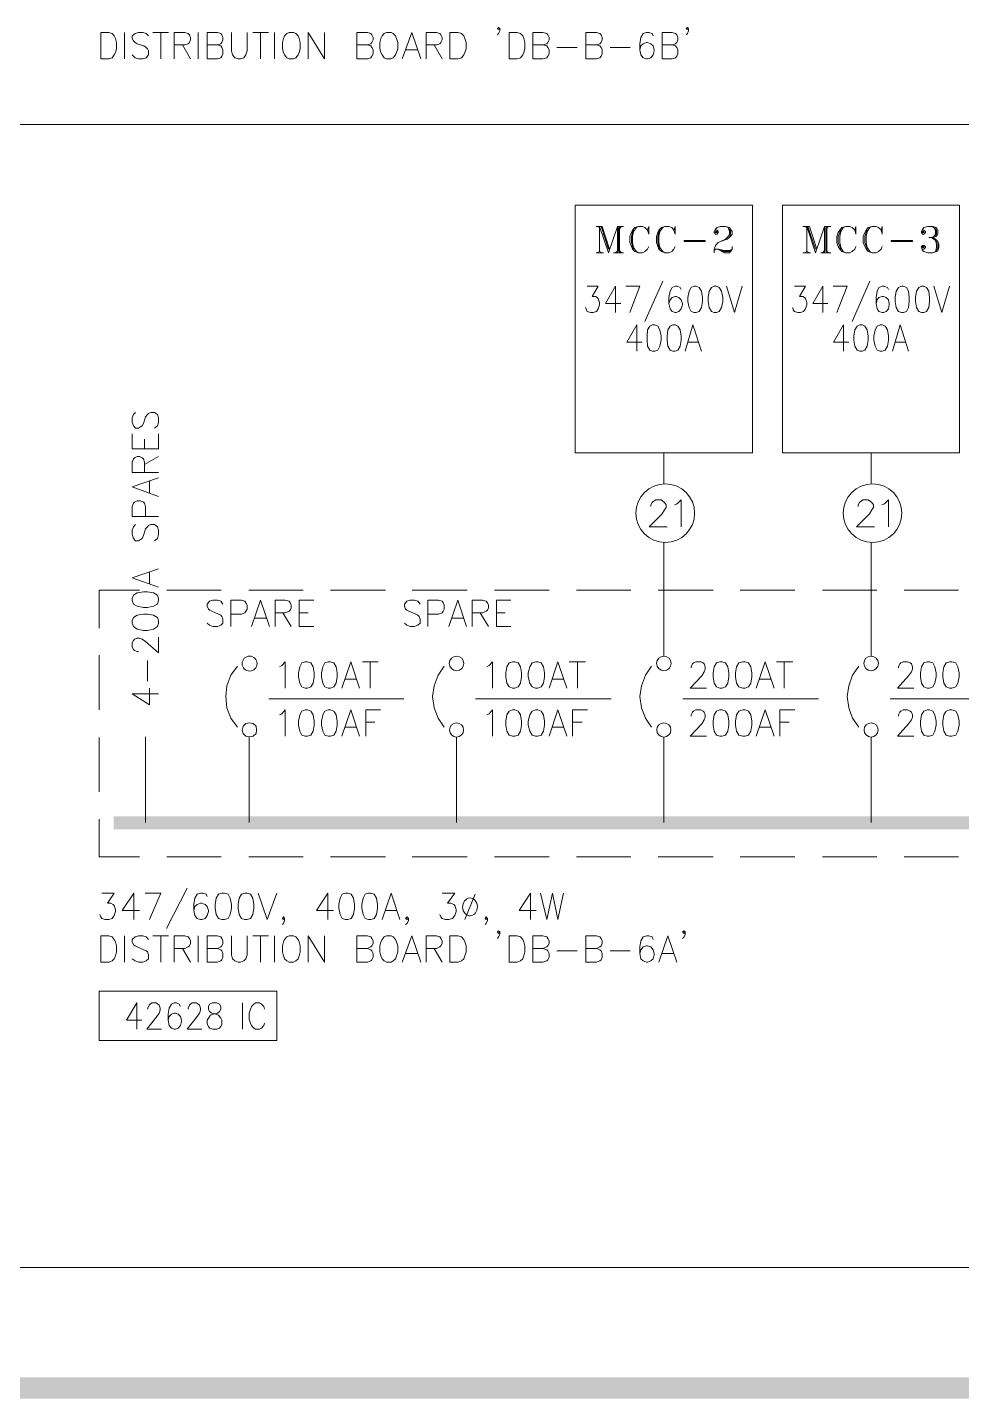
# Model space of a CAD drawing. Header units: inches. Extents: x 0.9 to 46, y 0.8 to 32.4.
# Drawn here: x 7.51 to 10.289, y 0.755 to 4.833 of the extents above; entities that cross this region are included whole.
import ezdxf

# ---------------------------------------------------------------- set-up
doc = ezdxf.new("R2010")
doc.units = ezdxf.units.IN
doc.header["$MEASUREMENT"] = 0
doc.layers.add('PDF_Geometry', color=7, linetype='Continuous')
doc.layers.add('PDF_Solid Fills', color=7, linetype='Continuous')

msp = doc.modelspace()

# ---------------------------------------------------------------- linework, layer by layer
at = {"layer": 'PDF_Geometry', "lineweight": 9}
for points in [[(7.7282, 4.7399), (7.7282, 4.8182), (7.7515, 4.8182), (7.7615, 4.8149), (7.7682, 4.8083), (7.7715, 4.7999), (7.7748, 4.7882), (7.7748, 4.7699), (7.7715, 4.7583), (7.7682, 4.7516), (7.7615, 4.7432), (7.7515, 4.7399)], [(8.2882, 4.8182), (8.2815, 4.8149), (8.2749, 4.8083), (8.2715, 4.7999), (8.2682, 4.7882), (8.2682, 4.7699), (8.2715, 4.7583), (8.2749, 4.7516), (8.2815, 4.7432), (8.2882, 4.7399), (8.3015, 4.7399), (8.3082, 4.7432), (8.3149, 4.7516), (8.3182, 4.7583), (8.3215, 4.7699), (8.3215, 4.7882), (8.3182, 4.7999), (8.3149, 4.8083), (8.3082, 4.8149), (8.3015, 4.8182)], [(8.5782, 4.8182), (8.5715, 4.8149), (8.5649, 4.8083), (8.5615, 4.7999), (8.5582, 4.7882), (8.5582, 4.7699), (8.5615, 4.7583), (8.5649, 4.7516), (8.5715, 4.7432), (8.5782, 4.7399), (8.5915, 4.7399), (8.5982, 4.7432), (8.6048, 4.7516), (8.6082, 4.7583), (8.6115, 4.7699), (8.6115, 4.7882), (8.6082, 4.7999), (8.6048, 4.8083), (8.5982, 4.8149), (8.5915, 4.8182)], [(8.7665, 4.7399), (8.7665, 4.8182), (8.7915, 4.8182), (8.8015, 4.8149), (8.8082, 4.8083), (8.8115, 4.7999), (8.8148, 4.7882), (8.8148, 4.7699), (8.8115, 4.7583), (8.8082, 4.7516), (8.8015, 4.7432), (8.7915, 4.7399)], [(8.9432, 4.7399), (8.9432, 4.8182), (8.9665, 4.8182), (8.9765, 4.8149), (8.9832, 4.8083), (8.9865, 4.7999), (8.9898, 4.7882), (8.9898, 4.7699), (8.9865, 4.7583), (8.9832, 4.7516), (8.9765, 4.7432), (8.9665, 4.7399)], [(9.6665, 3.5683), (9.1398, 3.5683), (9.1398, 4.3049), (9.6665, 4.3049)], [(10.2831, 3.5683), (9.7565, 3.5683), (9.7565, 4.3049), (10.2831, 4.3049)], [(9.5565, 4.2233), (9.5615, 4.2233), (9.5615, 4.2266), (9.5565, 4.2266)], [(10.1731, 4.2233), (10.1765, 4.2233), (10.1765, 4.2266), (10.1731, 4.2266)], [(9.5265, 4.1966), (9.4632, 4.1966), (9.4632, 4.1999), (9.5265, 4.1999)], [(10.1431, 4.1966), (10.0798, 4.1966), (10.0798, 4.1999), (10.1431, 4.1999)], [(10.1731, 4.1782), (10.1765, 4.1782), (10.1765, 4.1816), (10.1731, 4.1816)], [(9.4932, 4.0633), (9.4848, 4.0599), (9.4782, 4.0483), (9.4748, 4.0299), (9.4748, 4.0183), (9.4782, 3.9999), (9.4848, 3.9883), (9.4932, 3.9849), (9.4998, 3.9849), (9.5082, 3.9883), (9.5148, 3.9999), (9.5181, 4.0183), (9.5181, 4.0299), (9.5148, 4.0483), (9.5082, 4.0599), (9.4998, 4.0633)], [(9.5532, 4.0633), (9.5448, 4.0599), (9.5381, 4.0483), (9.5348, 4.0299), (9.5348, 4.0183), (9.5381, 3.9999), (9.5448, 3.9883), (9.5532, 3.9849), (9.5598, 3.9849), (9.5682, 3.9883), (9.5748, 3.9999), (9.5782, 4.0183), (9.5782, 4.0299), (9.5748, 4.0483), (9.5682, 4.0599), (9.5598, 4.0633)], [(10.1098, 4.0633), (10.1015, 4.0599), (10.0948, 4.0483), (10.0915, 4.0299), (10.0915, 4.0183), (10.0948, 3.9999), (10.1015, 3.9883), (10.1098, 3.9849), (10.1165, 3.9849), (10.1248, 3.9883), (10.1315, 3.9999), (10.1332, 4.0183), (10.1332, 4.0299), (10.1315, 4.0483), (10.1248, 4.0599), (10.1165, 4.0633)], [(10.1698, 4.0633), (10.1615, 4.0599), (10.1548, 4.0483), (10.1515, 4.0299), (10.1515, 4.0183), (10.1548, 3.9999), (10.1615, 3.9883), (10.1698, 3.9849), (10.1765, 3.9849), (10.1848, 3.9883), (10.1915, 3.9999), (10.1931, 4.0183), (10.1931, 4.0299), (10.1915, 4.0483), (10.1848, 4.0599), (10.1765, 4.0633)], [(9.3698, 3.9483), (9.3615, 3.9449), (9.3548, 3.9333), (9.3532, 3.9149), (9.3532, 3.9033), (9.3548, 3.8849), (9.3615, 3.8733), (9.3698, 3.8699), (9.3765, 3.8699), (9.3848, 3.8733), (9.3915, 3.8849), (9.3948, 3.9033), (9.3948, 3.9149), (9.3915, 3.9333), (9.3848, 3.9449), (9.3765, 3.9483)], [(9.4298, 3.9483), (9.4215, 3.9449), (9.4148, 3.9333), (9.4132, 3.9149), (9.4132, 3.9033), (9.4148, 3.8849), (9.4215, 3.8733), (9.4298, 3.8699), (9.4365, 3.8699), (9.4448, 3.8733), (9.4515, 3.8849), (9.4548, 3.9033), (9.4548, 3.9149), (9.4515, 3.9333), (9.4448, 3.9449), (9.4365, 3.9483)], [(9.9865, 3.9483), (9.9782, 3.9449), (9.9715, 3.9333), (9.9681, 3.9149), (9.9681, 3.9033), (9.9715, 3.8849), (9.9782, 3.8733), (9.9865, 3.8699), (9.9932, 3.8699), (10.0015, 3.8733), (10.0081, 3.8849), (10.0115, 3.9033), (10.0115, 3.9149), (10.0081, 3.9333), (10.0015, 3.9449), (9.9932, 3.9483)], [(10.0465, 3.9483), (10.0382, 3.9449), (10.0315, 3.9333), (10.0282, 3.9149), (10.0282, 3.9033), (10.0315, 3.8849), (10.0382, 3.8733), (10.0465, 3.8699), (10.0531, 3.8699), (10.0615, 3.8733), (10.0682, 3.8849), (10.0715, 3.9033), (10.0715, 3.9149), (10.0682, 3.9333), (10.0615, 3.9449), (10.0531, 3.9483)], [(7.8215, 3.1283), (7.8249, 3.1183), (7.8365, 3.1116), (7.8549, 3.1083), (7.8665, 3.1083), (7.8849, 3.1116), (7.8965, 3.1183), (7.8999, 3.1283), (7.8999, 3.1349), (7.8965, 3.1449), (7.8849, 3.1516), (7.8665, 3.1549), (7.8549, 3.1549), (7.8365, 3.1516), (7.8249, 3.1449), (7.8215, 3.1349)], [(7.8215, 3.0616), (7.8249, 3.0516), (7.8365, 3.0433), (7.8549, 3.0399), (7.8665, 3.0399), (7.8849, 3.0433), (7.8965, 3.0516), (7.8999, 3.0616), (7.8999, 3.0683), (7.8965, 3.0783), (7.8849, 3.0849), (7.8665, 3.0883), (7.8549, 3.0883), (7.8365, 3.0849), (7.8249, 3.0783), (7.8215, 3.0683)], [(8.3365, 2.9466), (8.3265, 2.9433), (8.3199, 2.9316), (8.3165, 2.9133), (8.3165, 2.9016), (8.3199, 2.8833), (8.3265, 2.8716), (8.3365, 2.8683), (8.3432, 2.8683), (8.3532, 2.8716), (8.3598, 2.8833), (8.3632, 2.9016), (8.3632, 2.9133), (8.3598, 2.9316), (8.3532, 2.9433), (8.3432, 2.9466)], [(8.4049, 2.9466), (8.3948, 2.9433), (8.3882, 2.9316), (8.3849, 2.9133), (8.3849, 2.9016), (8.3882, 2.8833), (8.3948, 2.8716), (8.4049, 2.8683), (8.4115, 2.8683), (8.4215, 2.8716), (8.4282, 2.8833), (8.4315, 2.9016), (8.4315, 2.9133), (8.4282, 2.9316), (8.4215, 2.9433), (8.4115, 2.9466)], [(8.9532, 2.9466), (8.9432, 2.9433), (8.9365, 2.9316), (8.9332, 2.9133), (8.9332, 2.9016), (8.9365, 2.8833), (8.9432, 2.8716), (8.9532, 2.8683), (8.9598, 2.8683), (8.9698, 2.8716), (8.9765, 2.8833), (8.9798, 2.9016), (8.9798, 2.9133), (8.9765, 2.9316), (8.9698, 2.9433), (8.9598, 2.9466)], [(9.0215, 2.9466), (9.0115, 2.9433), (9.0048, 2.9316), (8.9998, 2.9133), (8.9998, 2.9016), (9.0048, 2.8833), (9.0115, 2.8716), (9.0215, 2.8683), (9.0282, 2.8683), (9.0382, 2.8716), (9.0448, 2.8833), (9.0482, 2.9016), (9.0482, 2.9133), (9.0448, 2.9316), (9.0382, 2.9433), (9.0282, 2.9466)], [(9.5698, 2.9466), (9.5598, 2.9433), (9.5532, 2.9316), (9.5498, 2.9133), (9.5498, 2.9016), (9.5532, 2.8833), (9.5598, 2.8716), (9.5698, 2.8683), (9.5765, 2.8683), (9.5865, 2.8716), (9.5932, 2.8833), (9.5965, 2.9016), (9.5965, 2.9133), (9.5932, 2.9316), (9.5865, 2.9433), (9.5765, 2.9466)], [(9.6382, 2.9466), (9.6265, 2.9433), (9.6198, 2.9316), (9.6165, 2.9133), (9.6165, 2.9016), (9.6198, 2.8833), (9.6265, 2.8716), (9.6382, 2.8683), (9.6448, 2.8683), (9.6548, 2.8716), (9.6615, 2.8833), (9.6648, 2.9016), (9.6648, 2.9133), (9.6615, 2.9316), (9.6548, 2.9433), (9.6448, 2.9466)], [(10.1865, 2.9466), (10.1765, 2.9433), (10.1698, 2.9316), (10.1665, 2.9133), (10.1665, 2.9016), (10.1698, 2.8833), (10.1765, 2.8716), (10.1865, 2.8683), (10.1931, 2.8683), (10.2032, 2.8716), (10.2098, 2.8833), (10.2131, 2.9016), (10.2131, 2.9133), (10.2098, 2.9316), (10.2032, 2.9433), (10.1931, 2.9466)], [(10.2532, 2.9466), (10.2432, 2.9433), (10.2365, 2.9316), (10.2331, 2.9133), (10.2331, 2.9016), (10.2365, 2.8833), (10.2432, 2.8716), (10.2532, 2.8683), (10.2598, 2.8683), (10.2715, 2.8716), (10.2781, 2.8833), (10.2815, 2.9016), (10.2815, 2.9133), (10.2781, 2.9316), (10.2715, 2.9433), (10.2598, 2.9466)], [(8.3365, 2.8033), (8.3265, 2.7999), (8.3199, 2.7883), (8.3165, 2.77), (8.3165, 2.7583), (8.3199, 2.74), (8.3265, 2.7283), (8.3365, 2.7249), (8.3432, 2.7249), (8.3532, 2.7283), (8.3598, 2.74), (8.3632, 2.7583), (8.3632, 2.77), (8.3598, 2.7883), (8.3532, 2.7999), (8.3432, 2.8033)], [(8.4049, 2.8033), (8.3948, 2.7999), (8.3882, 2.7883), (8.3849, 2.77), (8.3849, 2.7583), (8.3882, 2.74), (8.3948, 2.7283), (8.4049, 2.7249), (8.4115, 2.7249), (8.4215, 2.7283), (8.4282, 2.74), (8.4315, 2.7583), (8.4315, 2.77), (8.4282, 2.7883), (8.4215, 2.7999), (8.4115, 2.8033)], [(8.9532, 2.8033), (8.9432, 2.7999), (8.9365, 2.7883), (8.9332, 2.77), (8.9332, 2.7583), (8.9365, 2.74), (8.9432, 2.7283), (8.9532, 2.7249), (8.9598, 2.7249), (8.9698, 2.7283), (8.9765, 2.74), (8.9798, 2.7583), (8.9798, 2.77), (8.9765, 2.7883), (8.9698, 2.7999), (8.9598, 2.8033)], [(9.0215, 2.8033), (9.0115, 2.7999), (9.0048, 2.7883), (8.9998, 2.77), (8.9998, 2.7583), (9.0048, 2.74), (9.0115, 2.7283), (9.0215, 2.7249), (9.0282, 2.7249), (9.0382, 2.7283), (9.0448, 2.74), (9.0482, 2.7583), (9.0482, 2.77), (9.0448, 2.7883), (9.0382, 2.7999), (9.0282, 2.8033)], [(9.5698, 2.8033), (9.5598, 2.7999), (9.5532, 2.7883), (9.5498, 2.77), (9.5498, 2.7583), (9.5532, 2.74), (9.5598, 2.7283), (9.5698, 2.7249), (9.5765, 2.7249), (9.5865, 2.7283), (9.5932, 2.74), (9.5965, 2.7583), (9.5965, 2.77), (9.5932, 2.7883), (9.5865, 2.7999), (9.5765, 2.8033)], [(9.6382, 2.8033), (9.6265, 2.7999), (9.6198, 2.7883), (9.6165, 2.77), (9.6165, 2.7583), (9.6198, 2.74), (9.6265, 2.7283), (9.6382, 2.7249), (9.6448, 2.7249), (9.6548, 2.7283), (9.6615, 2.74), (9.6648, 2.7583), (9.6648, 2.77), (9.6615, 2.7883), (9.6548, 2.7999), (9.6448, 2.8033)], [(10.1865, 2.8033), (10.1765, 2.7999), (10.1698, 2.7883), (10.1665, 2.77), (10.1665, 2.7583), (10.1698, 2.74), (10.1765, 2.7283), (10.1865, 2.7249), (10.1931, 2.7249), (10.2032, 2.7283), (10.2098, 2.74), (10.2131, 2.7583), (10.2131, 2.77), (10.2098, 2.7883), (10.2032, 2.7999), (10.1931, 2.8033)], [(10.2532, 2.8033), (10.2432, 2.7999), (10.2365, 2.7883), (10.2331, 2.77), (10.2331, 2.7583), (10.2365, 2.74), (10.2432, 2.7283), (10.2532, 2.7249), (10.2598, 2.7249), (10.2715, 2.7283), (10.2781, 2.74), (10.2815, 2.7583), (10.2815, 2.77), (10.2781, 2.7883), (10.2715, 2.7999), (10.2598, 2.8033)], [(8.1699, 2.765), (8.1599, 2.7633), (8.1515, 2.7549), (8.1482, 2.7433), (8.1515, 2.7333), (8.1599, 2.7249), (8.1699, 2.7233), (8.1815, 2.7249), (8.1898, 2.7333), (8.1915, 2.7433), (8.1898, 2.7549), (8.1815, 2.7633)], [(8.0882, 2.2583), (8.0782, 2.255), (8.0715, 2.2433), (8.0682, 2.225), (8.0682, 2.2133), (8.0715, 2.195), (8.0782, 2.1833), (8.0882, 2.18), (8.0965, 2.18), (8.1065, 2.1833), (8.1132, 2.195), (8.1165, 2.2133), (8.1165, 2.225), (8.1132, 2.2433), (8.1065, 2.255), (8.0965, 2.2583)], [(8.1565, 2.2583), (8.1465, 2.255), (8.1398, 2.2433), (8.1365, 2.225), (8.1365, 2.2133), (8.1398, 2.195), (8.1465, 2.1833), (8.1565, 2.18), (8.1632, 2.18), (8.1732, 2.1833), (8.1799, 2.195), (8.1832, 2.2133), (8.1832, 2.225), (8.1799, 2.2433), (8.1732, 2.255), (8.1632, 2.2583)], [(8.4565, 2.2583), (8.4465, 2.255), (8.4399, 2.2433), (8.4365, 2.225), (8.4365, 2.2133), (8.4399, 2.195), (8.4465, 2.1833), (8.4565, 2.18), (8.4632, 2.18), (8.4732, 2.1833), (8.4799, 2.195), (8.4832, 2.2133), (8.4832, 2.225), (8.4799, 2.2433), (8.4732, 2.255), (8.4632, 2.2583)], [(8.5249, 2.2583), (8.5148, 2.255), (8.5082, 2.2433), (8.5048, 2.225), (8.5048, 2.2133), (8.5082, 2.195), (8.5148, 2.1833), (8.5249, 2.18), (8.5315, 2.18), (8.5415, 2.1833), (8.5482, 2.195), (8.5515, 2.2133), (8.5515, 2.225), (8.5482, 2.2433), (8.5415, 2.255), (8.5315, 2.2583)], [(7.7282, 2.0533), (7.7282, 2.1316), (7.7515, 2.1316), (7.7615, 2.1283), (7.7682, 2.12), (7.7715, 2.1133), (7.7748, 2.1016), (7.7748, 2.0833), (7.7715, 2.0716), (7.7682, 2.0633), (7.7615, 2.0566), (7.7515, 2.0533)], [(8.2882, 2.1316), (8.2815, 2.1283), (8.2749, 2.12), (8.2715, 2.1133), (8.2682, 2.1016), (8.2682, 2.0833), (8.2715, 2.0716), (8.2749, 2.0633), (8.2815, 2.0566), (8.2882, 2.0533), (8.3015, 2.0533), (8.3082, 2.0566), (8.3149, 2.0633), (8.3182, 2.0716), (8.3215, 2.0833), (8.3215, 2.1016), (8.3182, 2.1133), (8.3149, 2.12), (8.3082, 2.1283), (8.3015, 2.1316)], [(8.5782, 2.1316), (8.5715, 2.1283), (8.5649, 2.12), (8.5615, 2.1133), (8.5582, 2.1016), (8.5582, 2.0833), (8.5615, 2.0716), (8.5649, 2.0633), (8.5715, 2.0566), (8.5782, 2.0533), (8.5915, 2.0533), (8.5982, 2.0566), (8.6048, 2.0633), (8.6082, 2.0716), (8.6115, 2.0833), (8.6115, 2.1016), (8.6082, 2.1133), (8.6048, 2.12), (8.5982, 2.1283), (8.5915, 2.1316)], [(8.7665, 2.0533), (8.7665, 2.1316), (8.7915, 2.1316), (8.8015, 2.1283), (8.8082, 2.12), (8.8115, 2.1133), (8.8148, 2.1016), (8.8148, 2.0833), (8.8115, 2.0716), (8.8082, 2.0633), (8.8015, 2.0566), (8.7915, 2.0533)], [(8.9432, 2.0533), (8.9432, 2.1316), (8.9665, 2.1316), (8.9765, 2.1283), (8.9832, 2.12), (8.9865, 2.1133), (8.9898, 2.1016), (8.9898, 2.0833), (8.9865, 2.0716), (8.9832, 2.0633), (8.9765, 2.0566), (8.9665, 2.0533)], [(7.7232, 1.9666), (8.2515, 1.9666), (8.2515, 1.82), (7.7232, 1.82)], [(8.0599, 1.9316), (8.0515, 1.9283), (8.0482, 1.9216), (8.0482, 1.9133), (8.0515, 1.9066), (8.0582, 1.9016), (8.0698, 1.8983), (8.0782, 1.895), (8.0848, 1.8866), (8.0882, 1.88), (8.0882, 1.8683), (8.0848, 1.8616), (8.0815, 1.8566), (8.0732, 1.8533), (8.0599, 1.8533), (8.0515, 1.8566), (8.0482, 1.8616), (8.0449, 1.8683), (8.0449, 1.88), (8.0482, 1.8866), (8.0549, 1.895), (8.0632, 1.8983), (8.0749, 1.9016), (8.0815, 1.9066), (8.0848, 1.9133), (8.0848, 1.9216), (8.0815, 1.9283), (8.0732, 1.9316)]]:
    msp.add_lwpolyline(points, close=True, dxfattribs=at)
for points in [[(7.7982, 4.8182), (7.7982, 4.7399)], [(7.8699, 4.8083), (7.8632, 4.8149), (7.8532, 4.8182), (7.8399, 4.8182), (7.8299, 4.8149), (7.8215, 4.8083), (7.8215, 4.7999), (7.8249, 4.7933), (7.8299, 4.7882), (7.8365, 4.7849), (7.8565, 4.7782), (7.8632, 4.7733), (7.8665, 4.7699), (7.8699, 4.7632), (7.8699, 4.7516), (7.8632, 4.7432), (7.8532, 4.7399), (7.8399, 4.7399), (7.8299, 4.7432), (7.8215, 4.7516)], [(7.8832, 4.8182), (7.9298, 4.8182)], [(7.9065, 4.8182), (7.9065, 4.7399)], [(7.9465, 4.7399), (7.9465, 4.8182), (7.9782, 4.8182), (7.9882, 4.8149), (7.9915, 4.8116), (7.9949, 4.8032), (7.9949, 4.7966), (7.9915, 4.7882), (7.9882, 4.7849), (7.9782, 4.7816), (7.9465, 4.7816)], [(8.0182, 4.8182), (8.0182, 4.7399)], [(8.0749, 4.7816), (8.0848, 4.7782), (8.0882, 4.7733), (8.0915, 4.7666), (8.0915, 4.7549), (8.0882, 4.7482), (8.0848, 4.7432), (8.0749, 4.7399), (8.0449, 4.7399), (8.0449, 4.8182), (8.0749, 4.8182), (8.0848, 4.8149), (8.0882, 4.8116), (8.0915, 4.8032), (8.0915, 4.7966), (8.0882, 4.7882), (8.0848, 4.7849), (8.0749, 4.7816), (8.0449, 4.7816)], [(8.1165, 4.8182), (8.1165, 4.7632), (8.1198, 4.7516), (8.1265, 4.7432), (8.1365, 4.7399), (8.1432, 4.7399), (8.1532, 4.7432), (8.1599, 4.7516), (8.1632, 4.7632), (8.1632, 4.8182)], [(8.1799, 4.8182), (8.2265, 4.8182)], [(8.2032, 4.8182), (8.2032, 4.7399)], [(8.2448, 4.8182), (8.2448, 4.7399)], [(8.3448, 4.7399), (8.3448, 4.8182), (8.3932, 4.7399), (8.3932, 4.8182)], [(8.5215, 4.7816), (8.5315, 4.7782), (8.5348, 4.7733), (8.5382, 4.7666), (8.5382, 4.7549), (8.5348, 4.7482), (8.5315, 4.7432), (8.5215, 4.7399), (8.4899, 4.7399), (8.4899, 4.8182), (8.5215, 4.8182), (8.5315, 4.8149), (8.5348, 4.8116), (8.5382, 4.8032), (8.5382, 4.7966), (8.5348, 4.7882), (8.5315, 4.7849), (8.5215, 4.7816), (8.4899, 4.7816)], [(8.6248, 4.7399), (8.6532, 4.8182), (8.6799, 4.7399)], [(8.6965, 4.7399), (8.6965, 4.8182), (8.7265, 4.8182), (8.7365, 4.8149), (8.7398, 4.8116), (8.7432, 4.8032), (8.7432, 4.7966), (8.7398, 4.7882), (8.7365, 4.7849), (8.7265, 4.7816), (8.6965, 4.7816)], [(8.9148, 4.8299), (8.9115, 4.8266), (8.9082, 4.8299), (8.9115, 4.8332), (8.9148, 4.8299), (8.9148, 4.8232), (8.9115, 4.8149), (8.9082, 4.8116)], [(9.0432, 4.7816), (9.0548, 4.7782), (9.0582, 4.7733), (9.0615, 4.7666), (9.0615, 4.7549), (9.0582, 4.7482), (9.0548, 4.7432), (9.0432, 4.7399), (9.0132, 4.7399), (9.0132, 4.8182), (9.0432, 4.8182), (9.0548, 4.8149), (9.0582, 4.8116), (9.0615, 4.8032), (9.0615, 4.7966), (9.0582, 4.7882), (9.0548, 4.7849), (9.0432, 4.7816), (9.0132, 4.7816)], [(9.2032, 4.7816), (9.2132, 4.7782), (9.2165, 4.7733), (9.2198, 4.7666), (9.2198, 4.7549), (9.2165, 4.7482), (9.2132, 4.7432), (9.2032, 4.7399), (9.1715, 4.7399), (9.1715, 4.8182), (9.2032, 4.8182), (9.2132, 4.8149), (9.2165, 4.8116), (9.2198, 4.8032), (9.2198, 4.7966), (9.2165, 4.7882), (9.2132, 4.7849), (9.2032, 4.7816), (9.1715, 4.7816)], [(9.3715, 4.8083), (9.3682, 4.8149), (9.3582, 4.8182), (9.3515, 4.8182), (9.3415, 4.8149), (9.3348, 4.8032), (9.3315, 4.7849), (9.3315, 4.7666), (9.3348, 4.7516), (9.3415, 4.7432), (9.3515, 4.7399), (9.3548, 4.7399), (9.3648, 4.7432), (9.3715, 4.7516), (9.3748, 4.7632), (9.3748, 4.7666), (9.3715, 4.7782), (9.3648, 4.7849), (9.3548, 4.7882), (9.3515, 4.7882), (9.3415, 4.7849), (9.3348, 4.7782), (9.3315, 4.7666)], [(9.4282, 4.7816), (9.4382, 4.7782), (9.4415, 4.7733), (9.4448, 4.7666), (9.4448, 4.7549), (9.4415, 4.7482), (9.4382, 4.7432), (9.4282, 4.7399), (9.3982, 4.7399), (9.3982, 4.8182), (9.4282, 4.8182), (9.4382, 4.8149), (9.4415, 4.8116), (9.4448, 4.8032), (9.4448, 4.7966), (9.4415, 4.7882), (9.4382, 4.7849), (9.4282, 4.7816), (9.3982, 4.7816)], [(9.4765, 4.8299), (9.4732, 4.8266), (9.4698, 4.8299), (9.4732, 4.8332), (9.4765, 4.8299), (9.4765, 4.8232), (9.4732, 4.8149), (9.4698, 4.8116)], [(7.9715, 4.7816), (7.9949, 4.7399)], [(8.7198, 4.7816), (8.7432, 4.7399)], [(9.0848, 4.7733), (9.1448, 4.7733)], [(9.2432, 4.7733), (9.3032, 4.7733)], [(8.6348, 4.7666), (8.6698, 4.7666)], [(10.6365, 4.1166), (10.6365, 4.5449), (7.4015, 4.5449)], [(9.2015, 4.2416), (9.2198, 4.2416), (9.2415, 4.1733)], [(9.2048, 4.2416), (9.2115, 4.2383)], [(9.2115, 4.1666), (9.2115, 4.2416), (9.2382, 4.1632), (9.2648, 4.2416), (9.2648, 4.1632)], [(9.2165, 4.2416), (9.2382, 4.1733)], [(9.2648, 4.2416), (9.2832, 4.2416)], [(9.2715, 4.2416), (9.2715, 4.1632)], [(9.2765, 4.2416), (9.2715, 4.2332)], [(9.2798, 4.2416), (9.2715, 4.2383)], [(9.3548, 4.2299), (9.3582, 4.2416), (9.3582, 4.2183), (9.3548, 4.2299), (9.3465, 4.2383), (9.3398, 4.2416), (9.3282, 4.2416), (9.3165, 4.2383), (9.3098, 4.2299), (9.3065, 4.2233), (9.3015, 4.2116), (9.3015, 4.1933), (9.3065, 4.1816), (9.3098, 4.1733), (9.3165, 4.1666), (9.3282, 4.1632), (9.3398, 4.1632), (9.3465, 4.1666), (9.3548, 4.1733), (9.3582, 4.1816)], [(9.3282, 4.2416), (9.3215, 4.2383), (9.3131, 4.2266), (9.3098, 4.2116), (9.3098, 4.1933), (9.3131, 4.1782), (9.3215, 4.1666), (9.3282, 4.1632)], [(9.4331, 4.2299), (9.4365, 4.2416), (9.4365, 4.2183), (9.4331, 4.2299), (9.4265, 4.2383), (9.4182, 4.2416), (9.4065, 4.2416), (9.3965, 4.2383), (9.3882, 4.2299), (9.3848, 4.2233), (9.3815, 4.2116), (9.3815, 4.1933), (9.3848, 4.1816), (9.3882, 4.1733), (9.3965, 4.1666), (9.4065, 4.1632), (9.4182, 4.1632), (9.4265, 4.1666), (9.4331, 4.1733), (9.4365, 4.1816)], [(9.4065, 4.2416), (9.3998, 4.2383), (9.3915, 4.2266), (9.3882, 4.2116), (9.3882, 4.1933), (9.3915, 4.1782), (9.3998, 4.1666), (9.4065, 4.1632)], [(9.5565, 4.2299), (9.5615, 4.2299), (9.5648, 4.2266), (9.5648, 4.2233), (9.5615, 4.2183), (9.5565, 4.2183), (9.5532, 4.2233), (9.5532, 4.2266), (9.5565, 4.2332), (9.5615, 4.2383), (9.5715, 4.2416), (9.5865, 4.2416), (9.5982, 4.2383), (9.6015, 4.2332), (9.6065, 4.2266), (9.6065, 4.2183), (9.6015, 4.2116), (9.5915, 4.2033), (9.5715, 4.1966), (9.5648, 4.1933), (9.5565, 4.1849), (9.5532, 4.1733), (9.5532, 4.1632)], [(9.5865, 4.2416), (9.5948, 4.2383), (9.5982, 4.2266), (9.5982, 4.2183), (9.5948, 4.2116), (9.5865, 4.2033), (9.5715, 4.1966)], [(9.8165, 4.2416), (9.8365, 4.2416), (9.8582, 4.1733)], [(9.8215, 4.2416), (9.8282, 4.2383)], [(9.8282, 4.1666), (9.8282, 4.2416), (9.8548, 4.1632), (9.8815, 4.2416), (9.8815, 4.1632)], [(9.8315, 4.2416), (9.8548, 4.1733)], [(9.8815, 4.2416), (9.8998, 4.2416)], [(9.8882, 4.2416), (9.8882, 4.1632)], [(9.8915, 4.2416), (9.8882, 4.2332)], [(9.8965, 4.2416), (9.8882, 4.2383)], [(9.9715, 4.2299), (9.9748, 4.2416), (9.9748, 4.2183), (9.9715, 4.2299), (9.9632, 4.2383), (9.9565, 4.2416), (9.9448, 4.2416), (9.9332, 4.2383), (9.9265, 4.2299), (9.9215, 4.2233), (9.9181, 4.2116), (9.9181, 4.1933), (9.9215, 4.1816), (9.9265, 4.1733), (9.9332, 4.1666), (9.9448, 4.1632), (9.9565, 4.1632), (9.9632, 4.1666), (9.9715, 4.1733), (9.9748, 4.1816)], [(9.9448, 4.2416), (9.9365, 4.2383), (9.9298, 4.2266), (9.9265, 4.2116), (9.9265, 4.1933), (9.9298, 4.1782), (9.9365, 4.1666), (9.9448, 4.1632)], [(10.0498, 4.2299), (10.0531, 4.2416), (10.0531, 4.2183), (10.0498, 4.2299), (10.0415, 4.2383), (10.0348, 4.2416), (10.0231, 4.2416), (10.0115, 4.2383), (10.0048, 4.2299), (10.0015, 4.2233), (9.9965, 4.2116), (9.9965, 4.1933), (10.0015, 4.1816), (10.0048, 4.1733), (10.0115, 4.1666), (10.0231, 4.1632), (10.0348, 4.1632), (10.0415, 4.1666), (10.0498, 4.1733), (10.0531, 4.1816)], [(10.0231, 4.2416), (10.0165, 4.2383), (10.0081, 4.2266), (10.0048, 4.2116), (10.0048, 4.1933), (10.0081, 4.1782), (10.0165, 4.1666), (10.0231, 4.1632)], [(10.1731, 4.2299), (10.1765, 4.2299), (10.1815, 4.2266), (10.1815, 4.2233), (10.1765, 4.2183), (10.1731, 4.2183), (10.1698, 4.2233), (10.1698, 4.2266), (10.1731, 4.2332), (10.1765, 4.2383), (10.1882, 4.2416), (10.2032, 4.2416), (10.2148, 4.2383), (10.2182, 4.2299), (10.2182, 4.2183), (10.2148, 4.2116), (10.2032, 4.2083)], [(10.1998, 4.2416), (10.2065, 4.2383), (10.2115, 4.2299), (10.2115, 4.2183), (10.2065, 4.2116), (10.1998, 4.2083), (10.2065, 4.2033), (10.2115, 4.1999), (10.2148, 4.1883), (10.2148, 4.1782), (10.2115, 4.1666), (10.2032, 4.1632)], [(9.2682, 4.2383), (9.2682, 4.1666)], [(9.3131, 4.2299), (9.3098, 4.2233), (9.3065, 4.2116), (9.3065, 4.1933), (9.3098, 4.1816), (9.3131, 4.1733)], [(9.3915, 4.2299), (9.3882, 4.2233), (9.3848, 4.2116), (9.3848, 4.1933), (9.3882, 4.1816), (9.3915, 4.1733)], [(9.5982, 4.2332), (9.6015, 4.2266), (9.6015, 4.2183), (9.5982, 4.2116)], [(9.8848, 4.2383), (9.8848, 4.1666)], [(9.9298, 4.2299), (9.9265, 4.2233), (9.9215, 4.2116), (9.9215, 4.1933), (9.9265, 4.1816), (9.9298, 4.1733)], [(10.0081, 4.2299), (10.0048, 4.2233), (10.0015, 4.2116), (10.0015, 4.1933), (10.0048, 4.1816), (10.0081, 4.1733)], [(10.1915, 4.2083), (10.2032, 4.2083), (10.2115, 4.2033), (10.2182, 4.1966), (10.2215, 4.1883), (10.2215, 4.1782), (10.2182, 4.1699), (10.2148, 4.1666), (10.2032, 4.1632), (10.1882, 4.1632), (10.1765, 4.1666), (10.1731, 4.1699), (10.1698, 4.1782), (10.1698, 4.1816), (10.1731, 4.1849), (10.1765, 4.1849), (10.1815, 4.1816), (10.1815, 4.1782), (10.1765, 4.1733), (10.1731, 4.1733)], [(10.2115, 4.2383), (10.2148, 4.2299), (10.2148, 4.2183), (10.2115, 4.2116)], [(9.2015, 4.1632), (9.2232, 4.1632)], [(9.2048, 4.1632), (9.2115, 4.1666), (9.2198, 4.1632)], [(9.2532, 4.1632), (9.2832, 4.1632)], [(9.2648, 4.1666), (9.2565, 4.1632)], [(9.2648, 4.1699), (9.2615, 4.1632)], [(9.2715, 4.1699), (9.2765, 4.1632)], [(9.2715, 4.1666), (9.2798, 4.1632)], [(9.5532, 4.1699), (9.5565, 4.1733), (9.5648, 4.1733), (9.5832, 4.1699), (9.5982, 4.1699), (9.6065, 4.1733)], [(9.6065, 4.1816), (9.6065, 4.1733), (9.6015, 4.1666), (9.5982, 4.1632), (9.5832, 4.1632), (9.5648, 4.1733), (9.5832, 4.1666), (9.5982, 4.1666), (9.6015, 4.1699)], [(9.8165, 4.1632), (9.8398, 4.1632)], [(9.8215, 4.1632), (9.8282, 4.1666), (9.8365, 4.1632)], [(9.8698, 4.1632), (9.8998, 4.1632)], [(9.8815, 4.1666), (9.8732, 4.1632)], [(9.8815, 4.1699), (9.8765, 4.1632)], [(9.8882, 4.1699), (9.8915, 4.1632)], [(9.8882, 4.1666), (9.8965, 4.1632)], [(10.2148, 4.1966), (10.2182, 4.1883), (10.2182, 4.1782), (10.2148, 4.1699)], [(9.1748, 4.0633), (9.2081, 4.0633), (9.1898, 4.0333), (9.1999, 4.0333), (9.2048, 4.0299), (9.2081, 4.0266), (9.2115, 4.0149), (9.2115, 4.0083), (9.2081, 3.9966), (9.2032, 3.9883), (9.1932, 3.9849), (9.1848, 3.9849), (9.1748, 3.9883), (9.1732, 3.9933), (9.1698, 3.9999)], [(9.2598, 3.9849), (9.2598, 4.0633), (9.2298, 4.0116), (9.2748, 4.0116)], [(9.3015, 3.9849), (9.3315, 4.0633), (9.2898, 4.0633)], [(9.3998, 4.0783), (9.3465, 3.9583)], [(9.4548, 4.0533), (9.4515, 4.0599), (9.4432, 4.0633), (9.4365, 4.0633), (9.4282, 4.0599), (9.4215, 4.0483), (9.4182, 4.0299), (9.4182, 4.0116), (9.4215, 3.9966), (9.4282, 3.9883), (9.4365, 3.9849), (9.4398, 3.9849), (9.4482, 3.9883), (9.4548, 3.9966), (9.4582, 4.0083), (9.4582, 4.0116), (9.4548, 4.0232), (9.4482, 4.0299), (9.4398, 4.0333), (9.4365, 4.0333), (9.4282, 4.0299), (9.4215, 4.0232), (9.4182, 4.0116)], [(9.5898, 4.0633), (9.6132, 3.9849), (9.6365, 4.0633)], [(9.7915, 4.0633), (9.8248, 4.0633), (9.8065, 4.0333), (9.8165, 4.0333), (9.8215, 4.0299), (9.8248, 4.0266), (9.8282, 4.0149), (9.8282, 4.0083), (9.8248, 3.9966), (9.8182, 3.9883), (9.8098, 3.9849), (9.8015, 3.9849), (9.7915, 3.9883), (9.7882, 3.9933), (9.7865, 3.9999)], [(9.8765, 3.9849), (9.8765, 4.0633), (9.8465, 4.0116), (9.8915, 4.0116)], [(9.9181, 3.9849), (9.9481, 4.0633), (9.9065, 4.0633)], [(10.0165, 4.0783), (9.9632, 3.9583)], [(10.0715, 4.0533), (10.0682, 4.0599), (10.0581, 4.0633), (10.0531, 4.0633), (10.0431, 4.0599), (10.0382, 4.0483), (10.0348, 4.0299), (10.0348, 4.0116), (10.0382, 3.9966), (10.0431, 3.9883), (10.0531, 3.9849), (10.0565, 3.9849), (10.0648, 3.9883), (10.0715, 3.9966), (10.0731, 4.0083), (10.0731, 4.0116), (10.0715, 4.0232), (10.0648, 4.0299), (10.0565, 4.0333), (10.0531, 4.0333), (10.0431, 4.0299), (10.0382, 4.0232), (10.0348, 4.0116)], [(10.2065, 4.0633), (10.2298, 3.9849), (10.2532, 4.0633)], [(9.3232, 3.8699), (9.3232, 3.9483), (9.2932, 3.8966), (9.3382, 3.8966)], [(9.4665, 3.8699), (9.4898, 3.9483), (9.5148, 3.8699)], [(9.9381, 3.8699), (9.9381, 3.9483), (9.9082, 3.8966), (9.9531, 3.8966)], [(10.0832, 3.8699), (10.1065, 3.9483), (10.1315, 3.8699)], [(9.4748, 3.8966), (9.5048, 3.8966)], [(10.0915, 3.8966), (10.1215, 3.8966)], [(7.8315, 3.6883), (7.8249, 3.6816), (7.8215, 3.6716), (7.8215, 3.6583), (7.8249, 3.6483), (7.8315, 3.6416), (7.8399, 3.6416), (7.8465, 3.6449), (7.8515, 3.6483), (7.8549, 3.6549), (7.8615, 3.6749), (7.8665, 3.6816), (7.8699, 3.6849), (7.8765, 3.6883), (7.8882, 3.6883), (7.8965, 3.6816), (7.8999, 3.6716), (7.8999, 3.6583), (7.8965, 3.6483), (7.8882, 3.6416)], [(7.8999, 3.6249), (7.8999, 3.5799), (7.8215, 3.5799), (7.8215, 3.6249)], [(7.8582, 3.5799), (7.8582, 3.6083)], [(7.8999, 3.5099), (7.8215, 3.5099), (7.8215, 3.5399), (7.8249, 3.5499), (7.8282, 3.5533), (7.8365, 3.5566), (7.8432, 3.5566), (7.8515, 3.5533), (7.8549, 3.5499), (7.8582, 3.5399), (7.8582, 3.5099)], [(7.8582, 3.5333), (7.8999, 3.5566)], [(9.4032, 3.4766), (9.4032, 3.5683)], [(10.0198, 3.4766), (10.0198, 3.5683)], [(7.8999, 3.4383), (7.8215, 3.4666), (7.8999, 3.4933)], [(7.8732, 3.4483), (7.8732, 3.4833)], [(9.3648, 3.4083), (9.3648, 3.4133), (9.3682, 3.4199), (9.3715, 3.4233), (9.3798, 3.4283), (9.3948, 3.4283), (9.4015, 3.4233), (9.4048, 3.4199), (9.4098, 3.4133), (9.4098, 3.4049), (9.4048, 3.3983), (9.3982, 3.3866), (9.3598, 3.3483), (9.4132, 3.3483)], [(9.4348, 3.4133), (9.4432, 3.4166), (9.4548, 3.4283), (9.4548, 3.3483)], [(9.9815, 3.4083), (9.9815, 3.4133), (9.9848, 3.4199), (9.9881, 3.4233), (9.9965, 3.4283), (10.0115, 3.4283), (10.0182, 3.4233), (10.0215, 3.4199), (10.0265, 3.4133), (10.0265, 3.4049), (10.0215, 3.3983), (10.0148, 3.3866), (9.9765, 3.3483), (10.0298, 3.3483)], [(10.0515, 3.4133), (10.0598, 3.4166), (10.0715, 3.4283), (10.0715, 3.3483)], [(7.8999, 3.3783), (7.8215, 3.3783), (7.8215, 3.4083), (7.8249, 3.4183), (7.8282, 3.4216), (7.8365, 3.4249), (7.8465, 3.4249), (7.8549, 3.4216), (7.8582, 3.4183), (7.8615, 3.4083), (7.8615, 3.3783)], [(7.8315, 3.3549), (7.8249, 3.3483), (7.8215, 3.3383), (7.8215, 3.3249), (7.8249, 3.3133), (7.8315, 3.3066), (7.8399, 3.3066), (7.8465, 3.3099), (7.8515, 3.3133), (7.8549, 3.3216), (7.8615, 3.3416), (7.8665, 3.3483), (7.8699, 3.3516), (7.8765, 3.3549), (7.8882, 3.3549), (7.8965, 3.3483), (7.8999, 3.3383), (7.8999, 3.3249), (7.8965, 3.3133), (7.8882, 3.3066)], [(9.4032, 2.9633), (9.4032, 3.3016)], [(10.0198, 2.9633), (10.0198, 3.3016)], [(7.8999, 3.1683), (7.8215, 3.1966), (7.8999, 3.2233)], [(7.8732, 3.1783), (7.8732, 3.2133)], [(7.8432, 3.1599), (7.7232, 3.1599), (7.7232, 3.0466)], [(8.0865, 3.1599), (7.9249, 3.1599)], [(8.3298, 3.1599), (8.1682, 3.1599)], [(8.5748, 3.1599), (8.4115, 3.1599)], [(8.8182, 3.1599), (8.6548, 3.1599)], [(9.0615, 3.1599), (8.8998, 3.1599)], [(9.3049, 3.1599), (9.1432, 3.1599)], [(9.5498, 3.1599), (9.3865, 3.1599)], [(9.7932, 3.1599), (9.6298, 3.1599)], [(10.0365, 3.1599), (9.8748, 3.1599)], [(10.2798, 3.1599), (10.1182, 3.1599)], [(8.0915, 3.1183), (8.0848, 3.1266), (8.0749, 3.1299), (8.0615, 3.1299), (8.0515, 3.1266), (8.0449, 3.1183), (8.0449, 3.1116), (8.0482, 3.1033), (8.0515, 3.0999), (8.0582, 3.0966), (8.0782, 3.0883), (8.0848, 3.0849), (8.0882, 3.0816), (8.0915, 3.0733), (8.0915, 3.0616), (8.0848, 3.0549), (8.0749, 3.0516), (8.0615, 3.0516), (8.0515, 3.0549), (8.0449, 3.0616)], [(8.1149, 3.0516), (8.1149, 3.1299), (8.1465, 3.1299), (8.1565, 3.1266), (8.1599, 3.1216), (8.1632, 3.1149), (8.1632, 3.1033), (8.1599, 3.0966), (8.1565, 3.0916), (8.1465, 3.0883), (8.1149, 3.0883)], [(8.1765, 3.0516), (8.2032, 3.1299), (8.2299, 3.0516)], [(8.2465, 3.0516), (8.2465, 3.1299), (8.2765, 3.1299), (8.2882, 3.1266), (8.2915, 3.1216), (8.2948, 3.1149), (8.2948, 3.1066), (8.2915, 3.0999), (8.2882, 3.0966), (8.2765, 3.0916), (8.2465, 3.0916)], [(8.3615, 3.0516), (8.3182, 3.0516), (8.3182, 3.1299), (8.3615, 3.1299)], [(8.6782, 3.1183), (8.6715, 3.1266), (8.6615, 3.1299), (8.6482, 3.1299), (8.6382, 3.1266), (8.6315, 3.1183), (8.6315, 3.1116), (8.6348, 3.1033), (8.6382, 3.0999), (8.6449, 3.0966), (8.6649, 3.0883), (8.6715, 3.0849), (8.6748, 3.0816), (8.6782, 3.0733), (8.6782, 3.0616), (8.6715, 3.0549), (8.6615, 3.0516), (8.6482, 3.0516), (8.6382, 3.0549), (8.6315, 3.0616)], [(8.7015, 3.0516), (8.7015, 3.1299), (8.7332, 3.1299), (8.7432, 3.1266), (8.7465, 3.1216), (8.7499, 3.1149), (8.7499, 3.1033), (8.7465, 3.0966), (8.7432, 3.0916), (8.7332, 3.0883), (8.7015, 3.0883)], [(8.7632, 3.0516), (8.7899, 3.1299), (8.8165, 3.0516)], [(8.8332, 3.0516), (8.8332, 3.1299), (8.8632, 3.1299), (8.8748, 3.1266), (8.8782, 3.1216), (8.8815, 3.1149), (8.8815, 3.1066), (8.8782, 3.0999), (8.8748, 3.0966), (8.8632, 3.0916), (8.8332, 3.0916)], [(8.9482, 3.0516), (8.9049, 3.0516), (8.9049, 3.1299), (8.9482, 3.1299)], [(8.1865, 3.0766), (8.2199, 3.0766)], [(8.2698, 3.0916), (8.2948, 3.0516)], [(8.3182, 3.0916), (8.3448, 3.0916)], [(8.7732, 3.0766), (8.8065, 3.0766)], [(8.8565, 3.0916), (8.8815, 3.0516)], [(8.9049, 3.0916), (8.9315, 3.0916)], [(7.8399, 2.9766), (7.8365, 2.9766), (7.8282, 2.9799), (7.8249, 2.9833), (7.8215, 2.99), (7.8215, 3.0033), (7.8249, 3.0099), (7.8282, 3.0133), (7.8365, 3.0166), (7.8432, 3.0166), (7.8515, 3.0133), (7.8615, 3.0066), (7.8999, 2.9733), (7.8999, 3.0199)], [(7.7232, 2.9666), (7.7232, 2.8033)], [(7.8665, 2.8883), (7.8665, 2.9499)], [(8.2598, 2.9316), (8.2665, 2.935), (8.2765, 2.9466), (8.2765, 2.8683)], [(8.4448, 2.8683), (8.4715, 2.9466), (8.4982, 2.8683)], [(8.5065, 2.9466), (8.5532, 2.9466)], [(8.5298, 2.9466), (8.5298, 2.8683)], [(8.8765, 2.9316), (8.8832, 2.935), (8.8932, 2.9466), (8.8932, 2.8683)], [(9.0615, 2.8683), (9.0882, 2.9466), (9.1148, 2.8683)], [(9.1215, 2.9466), (9.1698, 2.9466)], [(9.1465, 2.9466), (9.1465, 2.8683)], [(9.4848, 2.9283), (9.4848, 2.9316), (9.4882, 2.9399), (9.4915, 2.9433), (9.4982, 2.9466), (9.5132, 2.9466), (9.5198, 2.9433), (9.5232, 2.9399), (9.5265, 2.9316), (9.5265, 2.9249), (9.5232, 2.9166), (9.5165, 2.905), (9.4815, 2.8683), (9.5298, 2.8683)], [(9.6781, 2.8683), (9.7048, 2.9466), (9.7315, 2.8683)], [(9.7382, 2.9466), (9.7865, 2.9466)], [(9.7615, 2.9466), (9.7615, 2.8683)], [(10.1015, 2.9283), (10.1015, 2.9316), (10.1048, 2.9399), (10.1081, 2.9433), (10.1148, 2.9466), (10.1281, 2.9466), (10.1365, 2.9433), (10.1398, 2.9399), (10.1431, 2.9316), (10.1431, 2.9249), (10.1398, 2.9166), (10.1315, 2.905), (10.0982, 2.8683), (10.1465, 2.8683)], [(8.1349, 2.9333), (8.1149, 2.9066), (8.1032, 2.875), (8.0998, 2.8433), (8.1032, 2.8099), (8.1149, 2.7783), (8.1349, 2.7516)], [(8.7499, 2.9333), (8.7315, 2.9066), (8.7198, 2.875), (8.7149, 2.8433), (8.7198, 2.8099), (8.7315, 2.7783), (8.7499, 2.7516)], [(9.3665, 2.9333), (9.3481, 2.9066), (9.3365, 2.875), (9.3315, 2.8433), (9.3365, 2.8099), (9.3481, 2.7783), (9.3665, 2.7516)], [(9.9832, 2.9333), (9.9648, 2.9066), (9.9531, 2.875), (9.9481, 2.8433), (9.9531, 2.8099), (9.9648, 2.7783), (9.9832, 2.7516)], [(7.8999, 2.8516), (7.8215, 2.8516), (7.8732, 2.8183), (7.8732, 2.8683)], [(8.4549, 2.8949), (8.4882, 2.8949)], [(9.0715, 2.8949), (9.1048, 2.8949)], [(9.6882, 2.8949), (9.7215, 2.8949)], [(8.2282, 2.8366), (8.6299, 2.8366)], [(8.8432, 2.8366), (9.2465, 2.8366)], [(9.4598, 2.8366), (9.8631, 2.8366)], [(10.0765, 2.8366), (10.4798, 2.8366)], [(8.2598, 2.7883), (8.2665, 2.7916), (8.2765, 2.8033), (8.2765, 2.7249)], [(8.4448, 2.7249), (8.4715, 2.8033), (8.4982, 2.7249)], [(8.5165, 2.7249), (8.5165, 2.8033), (8.5599, 2.8033)], [(8.8765, 2.7883), (8.8832, 2.7916), (8.8932, 2.8033), (8.8932, 2.7249)], [(9.0615, 2.7249), (9.0882, 2.8033), (9.1148, 2.7249)], [(9.1315, 2.7249), (9.1315, 2.8033), (9.1765, 2.8033)], [(9.4848, 2.7849), (9.4848, 2.7883), (9.4882, 2.7966), (9.4915, 2.7999), (9.4982, 2.8033), (9.5132, 2.8033), (9.5198, 2.7999), (9.5232, 2.7966), (9.5265, 2.7883), (9.5265, 2.7816), (9.5232, 2.7733), (9.5165, 2.7616), (9.4815, 2.7249), (9.5298, 2.7249)], [(9.6781, 2.7249), (9.7048, 2.8033), (9.7315, 2.7249)], [(9.7481, 2.7249), (9.7481, 2.8033), (9.7932, 2.8033)], [(10.1015, 2.7849), (10.1015, 2.7883), (10.1048, 2.7966), (10.1081, 2.7999), (10.1148, 2.8033), (10.1281, 2.8033), (10.1365, 2.7999), (10.1398, 2.7966), (10.1431, 2.7883), (10.1431, 2.7816), (10.1398, 2.7733), (10.1315, 2.7616), (10.0982, 2.7249), (10.1465, 2.7249)], [(8.4549, 2.7516), (8.4882, 2.7516)], [(8.5165, 2.7666), (8.5432, 2.7666)], [(9.0715, 2.7516), (9.1048, 2.7516)], [(9.1315, 2.7666), (9.1598, 2.7666)], [(9.6882, 2.7516), (9.7215, 2.7516)], [(9.7481, 2.7666), (9.7765, 2.7666)], [(7.7232, 2.7216), (7.7232, 2.56)], [(7.8615, 2.7233), (7.8615, 2.4683)], [(8.1699, 2.7233), (8.1699, 2.4683)], [(8.7865, 2.7233), (8.7865, 2.4683)], [(9.4032, 2.7233), (9.4032, 2.4683)], [(10.0198, 2.7233), (10.0198, 2.4683)], [(7.7232, 2.4783), (7.7232, 2.3666), (7.8432, 2.3666)], [(7.9249, 2.3666), (8.0865, 2.3666)], [(8.1682, 2.3666), (8.3298, 2.3666)], [(8.4115, 2.3666), (8.5748, 2.3666)], [(8.6548, 2.3666), (8.8182, 2.3666)], [(8.8998, 2.3666), (9.0615, 2.3666)], [(9.1432, 2.3666), (9.3049, 2.3666)], [(9.3865, 2.3666), (9.5498, 2.3666)], [(9.6298, 2.3666), (9.7932, 2.3666)], [(9.8748, 2.3666), (10.0365, 2.3666)], [(10.1182, 2.3666), (10.2798, 2.3666)], [(7.7315, 2.2583), (7.7682, 2.2583), (7.7482, 2.2283), (7.7582, 2.2283), (7.7649, 2.225), (7.7682, 2.2216), (7.7715, 2.21), (7.7715, 2.2033), (7.7682, 2.1916), (7.7615, 2.1833), (7.7515, 2.18), (7.7415, 2.18), (7.7315, 2.1833), (7.7282, 2.1883), (7.7248, 2.195)], [(7.8265, 2.18), (7.8265, 2.2583), (7.7915, 2.2066), (7.8432, 2.2066)], [(7.8732, 2.18), (7.9065, 2.2583), (7.8598, 2.2583)], [(7.9848, 2.2733), (7.9232, 2.1533)], [(8.0449, 2.2483), (8.0415, 2.255), (8.0315, 2.2583), (8.0249, 2.2583), (8.0148, 2.255), (8.0082, 2.2433), (8.0049, 2.225), (8.0049, 2.2066), (8.0082, 2.1916), (8.0148, 2.1833), (8.0249, 2.18), (8.0282, 2.18), (8.0382, 2.1833), (8.0449, 2.1916), (8.0482, 2.2033), (8.0482, 2.2066), (8.0449, 2.2183), (8.0382, 2.225), (8.0282, 2.2283), (8.0249, 2.2283), (8.0148, 2.225), (8.0082, 2.2183), (8.0049, 2.2066)], [(8.1965, 2.2583), (8.2232, 2.18), (8.2515, 2.2583)], [(8.4032, 2.18), (8.4032, 2.2583), (8.3699, 2.2066), (8.4199, 2.2066)], [(8.5649, 2.18), (8.5915, 2.2583), (8.6182, 2.18)], [(8.7432, 2.2583), (8.7815, 2.2583), (8.7598, 2.2283), (8.7699, 2.2283), (8.7782, 2.225), (8.7815, 2.2216), (8.7849, 2.21), (8.7849, 2.2033), (8.7815, 2.1916), (8.7748, 2.1833), (8.7632, 2.18), (8.7532, 2.18), (8.7432, 2.1833), (8.7398, 2.1883), (8.7365, 2.195)], [(8.8415, 2.255), (8.8115, 2.18)], [(9.0065, 2.18), (9.0065, 2.2583), (8.9732, 2.2066), (9.0232, 2.2066)], [(9.0365, 2.2583), (9.0548, 2.18), (9.0715, 2.2583), (9.0882, 2.18), (9.1048, 2.2583)], [(8.5748, 2.2066), (8.6082, 2.2066)], [(8.2749, 2.1833), (8.2715, 2.18), (8.2682, 2.1833), (8.2715, 2.1883), (8.2749, 2.1833), (8.2749, 2.1766), (8.2715, 2.1683), (8.2682, 2.165)], [(8.6432, 2.1833), (8.6398, 2.18), (8.6348, 2.1833), (8.6398, 2.1883), (8.6432, 2.1833), (8.6432, 2.1766), (8.6398, 2.1683), (8.6348, 2.165)], [(8.8782, 2.1833), (8.8748, 2.18), (8.8715, 2.1833), (8.8748, 2.1883), (8.8782, 2.1833), (8.8782, 2.1766), (8.8748, 2.1683), (8.8715, 2.165)], [(7.7982, 2.1316), (7.7982, 2.0533)], [(7.8699, 2.12), (7.8632, 2.1283), (7.8532, 2.1316), (7.8399, 2.1316), (7.8299, 2.1283), (7.8215, 2.12), (7.8215, 2.1133), (7.8249, 2.105), (7.8299, 2.1016), (7.8365, 2.0983), (7.8565, 2.09), (7.8632, 2.0866), (7.8665, 2.0833), (7.8699, 2.075), (7.8699, 2.0633), (7.8632, 2.0566), (7.8532, 2.0533), (7.8399, 2.0533), (7.8299, 2.0566), (7.8215, 2.0633)], [(7.8832, 2.1316), (7.9298, 2.1316)], [(7.9065, 2.1316), (7.9065, 2.0533)], [(7.9465, 2.0533), (7.9465, 2.1316), (7.9782, 2.1316), (7.9882, 2.1283), (7.9915, 2.1233), (7.9949, 2.1166), (7.9949, 2.1083), (7.9915, 2.1016), (7.9882, 2.0983), (7.9782, 2.0933), (7.9465, 2.0933)], [(8.0182, 2.1316), (8.0182, 2.0533)], [(8.0749, 2.0933), (8.0848, 2.09), (8.0882, 2.0866), (8.0915, 2.0783), (8.0915, 2.0683), (8.0882, 2.06), (8.0848, 2.0566), (8.0749, 2.0533), (8.0449, 2.0533), (8.0449, 2.1316), (8.0749, 2.1316), (8.0848, 2.1283), (8.0882, 2.1233), (8.0915, 2.1166), (8.0915, 2.1083), (8.0882, 2.1016), (8.0848, 2.0983), (8.0749, 2.0933), (8.0449, 2.0933)], [(8.1165, 2.1316), (8.1165, 2.075), (8.1198, 2.0633), (8.1265, 2.0566), (8.1365, 2.0533), (8.1432, 2.0533), (8.1532, 2.0566), (8.1599, 2.0633), (8.1632, 2.075), (8.1632, 2.1316)], [(8.1799, 2.1316), (8.2265, 2.1316)], [(8.2032, 2.1316), (8.2032, 2.0533)], [(8.2448, 2.1316), (8.2448, 2.0533)], [(8.3448, 2.0533), (8.3448, 2.1316), (8.3932, 2.0533), (8.3932, 2.1316)], [(8.5215, 2.0933), (8.5315, 2.09), (8.5348, 2.0866), (8.5382, 2.0783), (8.5382, 2.0683), (8.5348, 2.06), (8.5315, 2.0566), (8.5215, 2.0533), (8.4899, 2.0533), (8.4899, 2.1316), (8.5215, 2.1316), (8.5315, 2.1283), (8.5348, 2.1233), (8.5382, 2.1166), (8.5382, 2.1083), (8.5348, 2.1016), (8.5315, 2.0983), (8.5215, 2.0933), (8.4899, 2.0933)], [(8.6248, 2.0533), (8.6532, 2.1316), (8.6799, 2.0533)], [(8.6965, 2.0533), (8.6965, 2.1316), (8.7265, 2.1316), (8.7365, 2.1283), (8.7398, 2.1233), (8.7432, 2.1166), (8.7432, 2.1083), (8.7398, 2.1016), (8.7365, 2.0983), (8.7265, 2.0933), (8.6965, 2.0933)], [(8.9148, 2.1433), (8.9115, 2.1383), (8.9082, 2.1433), (8.9115, 2.1466), (8.9148, 2.1433), (8.9148, 2.135), (8.9115, 2.1283), (8.9082, 2.1233)], [(9.0432, 2.0933), (9.0548, 2.09), (9.0582, 2.0866), (9.0615, 2.0783), (9.0615, 2.0683), (9.0582, 2.06), (9.0548, 2.0566), (9.0432, 2.0533), (9.0132, 2.0533), (9.0132, 2.1316), (9.0432, 2.1316), (9.0548, 2.1283), (9.0582, 2.1233), (9.0615, 2.1166), (9.0615, 2.1083), (9.0582, 2.1016), (9.0548, 2.0983), (9.0432, 2.0933), (9.0132, 2.0933)], [(9.2032, 2.0933), (9.2132, 2.09), (9.2165, 2.0866), (9.2198, 2.0783), (9.2198, 2.0683), (9.2165, 2.06), (9.2132, 2.0566), (9.2032, 2.0533), (9.1715, 2.0533), (9.1715, 2.1316), (9.2032, 2.1316), (9.2132, 2.1283), (9.2165, 2.1233), (9.2198, 2.1166), (9.2198, 2.1083), (9.2165, 2.1016), (9.2132, 2.0983), (9.2032, 2.0933), (9.1715, 2.0933)], [(9.3715, 2.12), (9.3682, 2.1283), (9.3582, 2.1316), (9.3515, 2.1316), (9.3415, 2.1283), (9.3348, 2.1166), (9.3315, 2.0983), (9.3315, 2.0783), (9.3348, 2.0633), (9.3415, 2.0566), (9.3515, 2.0533), (9.3548, 2.0533), (9.3648, 2.0566), (9.3715, 2.0633), (9.3748, 2.075), (9.3748, 2.0783), (9.3715, 2.09), (9.3648, 2.0983), (9.3548, 2.1016), (9.3515, 2.1016), (9.3415, 2.0983), (9.3348, 2.09), (9.3315, 2.0783)], [(9.3882, 2.0533), (9.4148, 2.1316), (9.4415, 2.0533)], [(9.4665, 2.1433), (9.4632, 2.1383), (9.4582, 2.1433), (9.4632, 2.1466), (9.4665, 2.1433), (9.4665, 2.135), (9.4632, 2.1283), (9.4582, 2.1233)], [(7.9715, 2.0933), (7.9949, 2.0533)], [(8.7198, 2.0933), (8.7432, 2.0533)], [(9.0848, 2.0866), (9.1448, 2.0866)], [(9.2432, 2.0866), (9.3032, 2.0866)], [(8.6348, 2.0783), (8.6698, 2.0783)], [(9.3982, 2.0783), (9.4315, 2.0783)], [(7.8349, 1.8533), (7.8349, 1.9316), (7.8049, 1.88), (7.8499, 1.88)], [(7.8682, 1.9133), (7.8682, 1.9166), (7.8715, 1.925), (7.8749, 1.9283), (7.8798, 1.9316), (7.8932, 1.9316), (7.8982, 1.9283), (7.9015, 1.925), (7.9049, 1.9166), (7.9049, 1.91), (7.9015, 1.9016), (7.8948, 1.8916), (7.8649, 1.8533), (7.9082, 1.8533)], [(7.9649, 1.9216), (7.9615, 1.9283), (7.9532, 1.9316), (7.9465, 1.9316), (7.9382, 1.9283), (7.9315, 1.9166), (7.9282, 1.8983), (7.9282, 1.88), (7.9315, 1.865), (7.9382, 1.8566), (7.9465, 1.8533), (7.9498, 1.8533), (7.9582, 1.8566), (7.9649, 1.865), (7.9682, 1.8766), (7.9682, 1.88), (7.9649, 1.8916), (7.9582, 1.8983), (7.9498, 1.9016), (7.9465, 1.9016), (7.9382, 1.8983), (7.9315, 1.8916), (7.9282, 1.88)], [(7.9882, 1.9133), (7.9882, 1.9166), (7.9915, 1.925), (7.9949, 1.9283), (7.9998, 1.9316), (8.0132, 1.9316), (8.0182, 1.9283), (8.0215, 1.925), (8.0249, 1.9166), (8.0249, 1.91), (8.0215, 1.9016), (8.0148, 1.8916), (7.9848, 1.8533), (8.0282, 1.8533)], [(8.1499, 1.9316), (8.1499, 1.8533)], [(8.2149, 1.9133), (8.2132, 1.9216), (8.2065, 1.9283), (8.1999, 1.9316), (8.1882, 1.9316), (8.1832, 1.9283), (8.1765, 1.9216), (8.1732, 1.9133), (8.1699, 1.9016), (8.1699, 1.8833), (8.1732, 1.8716), (8.1765, 1.865), (8.1832, 1.8566), (8.1882, 1.8533), (8.1999, 1.8533), (8.2065, 1.8566), (8.2132, 1.865), (8.2149, 1.8716)]]:
    msp.add_lwpolyline(points, dxfattribs=at)
at = {"layer": 'PDF_Geometry', "color": 8, "lineweight": 20, "true_color": 0x808080}
msp.add_lwpolyline([(41.7374, 1.145), (2.7, 1.145)], dxfattribs=at)
at = {"layer": 'PDF_Geometry', "lineweight": 9}
for centre, radius in [((9.4075, 3.3887), 0.0873), ((10.0242, 3.3887), 0.0873), ((8.1707, 2.9411), 0.0222), ((8.7865, 2.9416), 0.0217), ((9.4032, 2.9416), 0.0217), ((10.0198, 2.9416), 0.0217), ((8.7865, 2.7438), 0.0211), ((9.4032, 2.7438), 0.0211), ((10.0198, 2.7438), 0.0211)]:
    msp.add_circle(centre, radius, dxfattribs=at)
msp.add_ellipse((8.8265, 2.2174), major_axis=(0, 0.0265), ratio=0.827111, start_param=0.229379, end_param=6.512564, dxfattribs=at)
at = {"layer": 'PDF_Solid Fills', "color": 8, "lineweight": 9, "true_color": 0x808080, "transparency": 33554559}
for points in [[(7.7665, 2.4866), (7.7665, 2.4483), (11.5614, 2.4866)], [(7.7665, 2.4483), (11.5614, 2.4866), (11.5614, 2.4483)]]:
    msp.add_solid(points, dxfattribs=at)
at = {"layer": 'PDF_Solid Fills', "lineweight": 9, "transparency": 33554559}
for points in [[(41.6609, 0.755), (41.6609, 0.8183), (1.5383, 0.755)], [(41.6609, 0.8183), (1.5383, 0.755), (1.6016, 0.8183)]]:
    msp.add_solid(points, dxfattribs=at)

doc.saveas('drawing.dxf')
